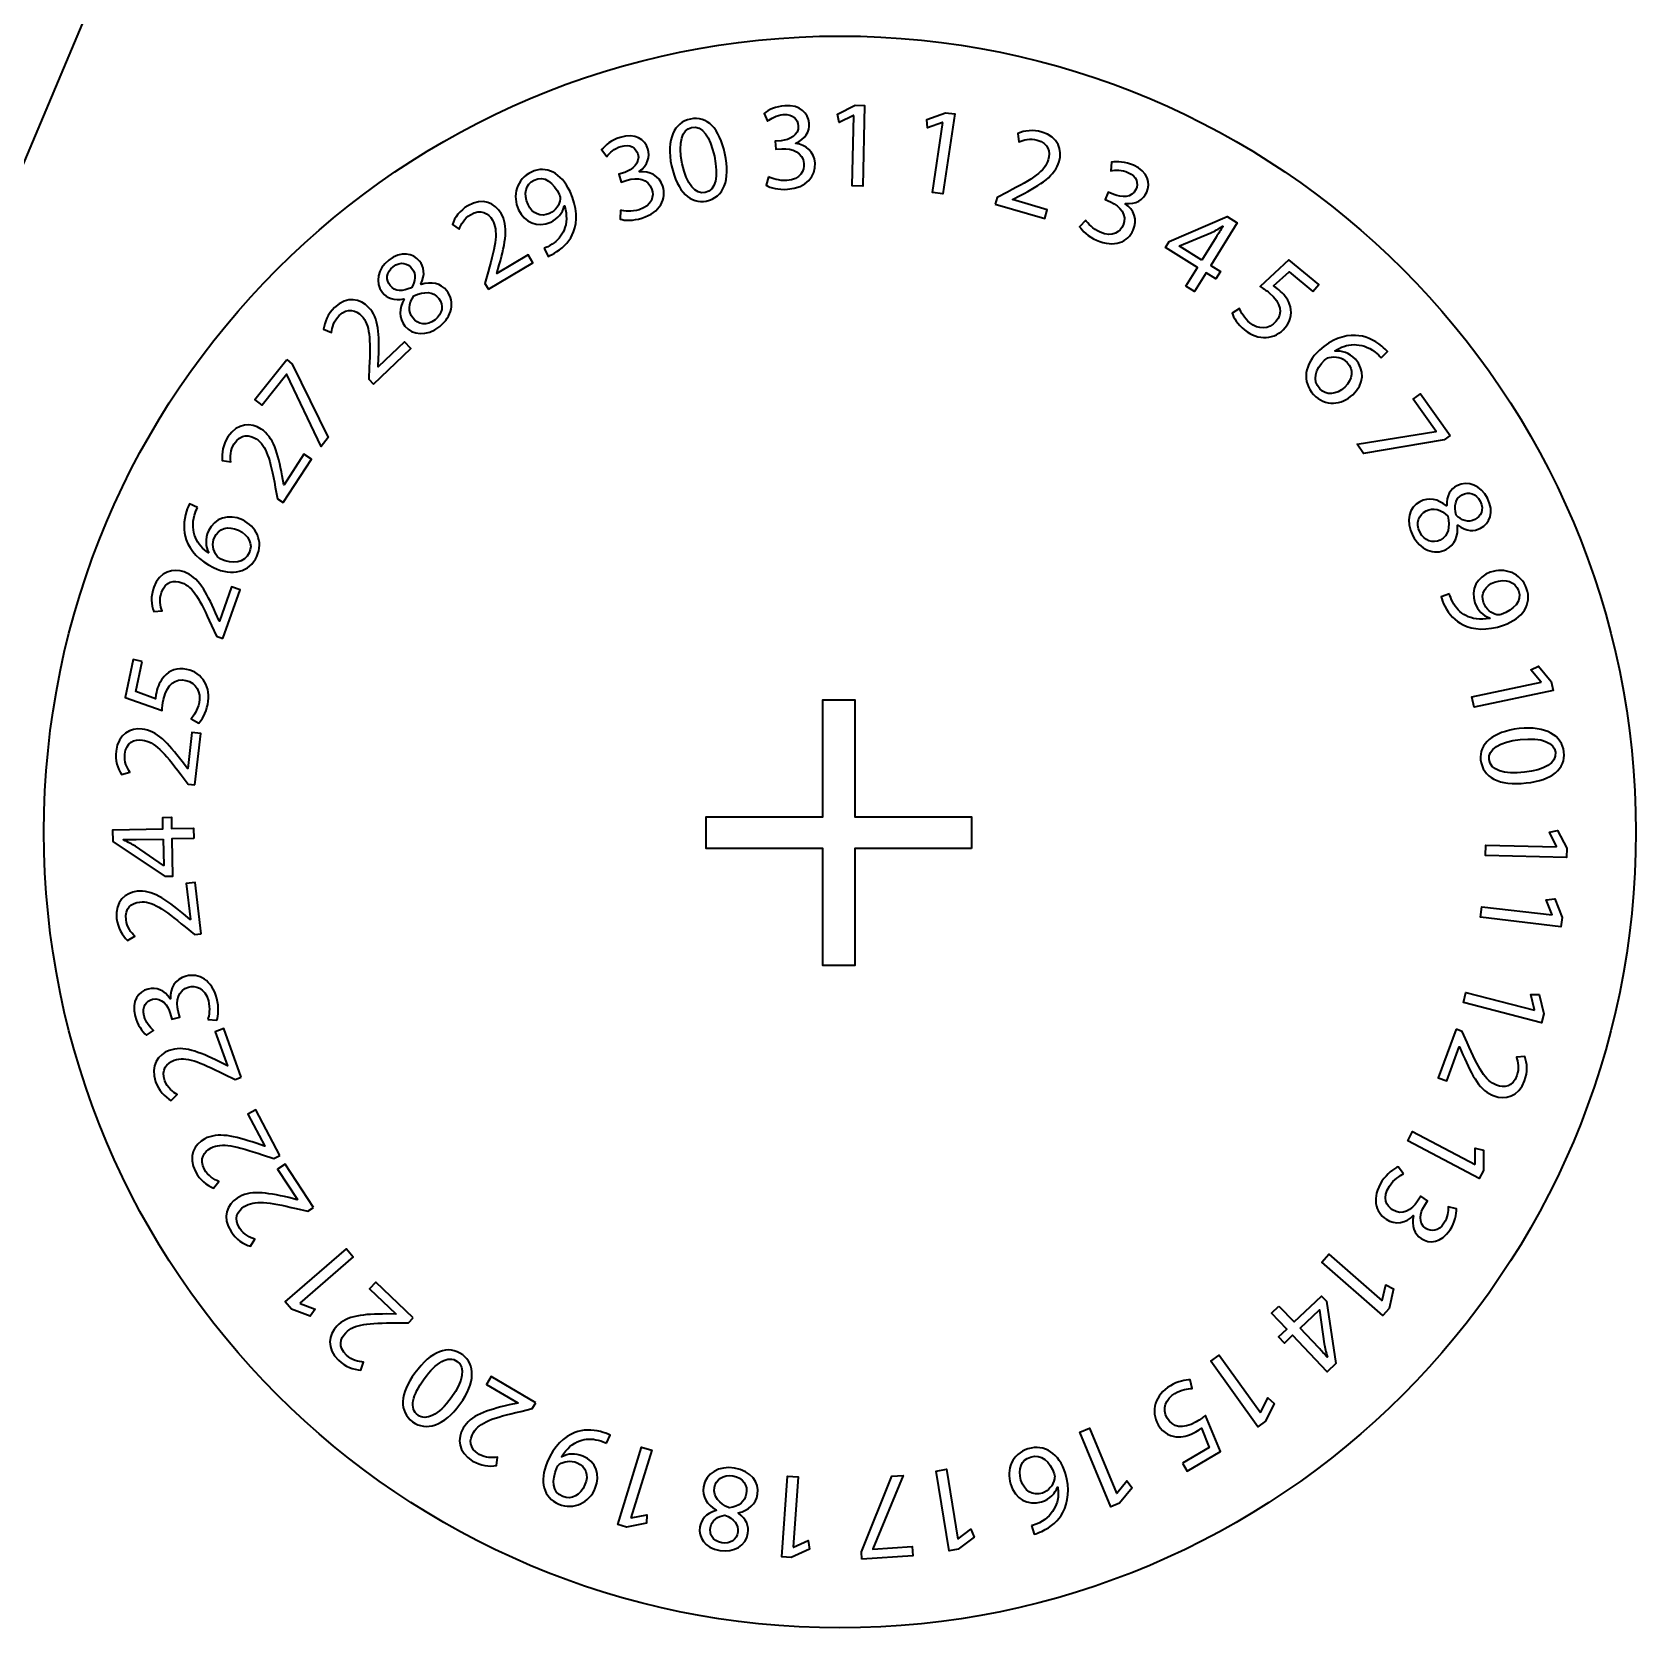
# Model space of a CAD drawing. Header units: centimetres. Extents: x 0.2 to 39.6, y -39 to -0.2.
# Drawn here: x 24.38 to 39.48, y -38.95 to -23.92 of the extents above; entities that cross this region are included whole.
import ezdxf

# ---------------------------------------------------------------- set-up
doc = ezdxf.new("R2010")
doc.units = ezdxf.units.CM
doc.header["$MEASUREMENT"] = 0
doc.layers.add('Capa 1', color=7, linetype='Continuous')

# ---------------------------------------------------------------- blocks, each defined once
blk = doc.blocks.new('block 5')
at = {"layer": 'Capa 1', "color": 175, "lineweight": 35, "true_color": 0x2a4a9a}
for points in [[(32.118, -24.703), (32.115, -24.703), (31.981, -24.771), (31.963, -24.692), (32.131, -24.607), (32.219, -24.609), (32.202, -25.37), (32.103, -25.368), (32.118, -24.703)], [(32.956, -24.771), (32.954, -24.771), (32.812, -24.822), (32.804, -24.741), (32.982, -24.678), (33.068, -24.69), (32.957, -25.443), (32.859, -25.429), (32.956, -24.771)], [(35.244, -26.311), (35.353, -26.135), (35.052, -25.948), (35.088, -25.891), (35.633, -25.656), (35.727, -25.715), (35.478, -26.117), (35.569, -26.173), (35.526, -26.242), (35.436, -26.186), (35.327, -26.362), (35.244, -26.311)], [(26.777, -27.003), (26.83, -27.045), (27.167, -27.736), (27.101, -27.82), (26.779, -27.142), (26.777, -27.141), (26.545, -27.432), (26.478, -27.379), (26.777, -27.003)], [(37.732, -27.719), (37.676, -27.758), (36.918, -27.886), (36.857, -27.799), (37.598, -27.681), (37.6, -27.68), (37.385, -27.375), (37.455, -27.326), (37.732, -27.719)], [(38.589, -30.042), (38.589, -30.04), (38.492, -29.925), (38.564, -29.889), (38.685, -30.034), (38.703, -30.12), (37.958, -30.276), (37.938, -30.178), (38.589, -30.042)], [(25.902, -31.512), (25.695, -31.516), (25.703, -31.87), (25.635, -31.871), (25.142, -31.542), (25.139, -31.431), (25.612, -31.421), (25.61, -31.314), (25.691, -31.312), (25.693, -31.419), (25.9, -31.414), (25.902, -31.512)], [(38.735, -31.59), (38.735, -31.588), (38.667, -31.454), (38.745, -31.436), (38.83, -31.604), (38.828, -31.692), (38.067, -31.674), (38.07, -31.574), (38.735, -31.59)], [(38.692, -32.233), (38.692, -32.231), (38.637, -32.091), (38.717, -32.08), (38.786, -32.256), (38.775, -32.343), (38.019, -32.253), (38.031, -32.155), (38.692, -32.233)], [(38.526, -33.129), (38.526, -33.127), (38.491, -32.981), (38.571, -32.981), (38.616, -33.165), (38.594, -33.25), (37.857, -33.058), (37.882, -32.962), (38.526, -33.129)], [(37.967, -34.582), (37.968, -34.58), (37.967, -34.43), (38.046, -34.449), (38.047, -34.638), (38.006, -34.715), (37.333, -34.359), (37.379, -34.271), (37.967, -34.582)], [(26.901, -35.889), (26.903, -35.891), (27.044, -35.944), (26.997, -36.011), (26.821, -35.944), (26.764, -35.877), (27.339, -35.378), (27.404, -35.453), (26.901, -35.889)], [(37.093, -35.865), (37.094, -35.864), (37.127, -35.717), (37.199, -35.753), (37.157, -35.937), (37.1, -36.003), (36.526, -35.503), (36.591, -35.428), (37.093, -35.865)], [(36.121, -35.915), (36.264, -36.065), (36.521, -35.822), (36.568, -35.871), (36.655, -36.458), (36.575, -36.534), (36.249, -36.191), (36.172, -36.264), (36.116, -36.206), (36.194, -36.132), (36.051, -35.982), (36.121, -35.915)], [(35.948, -36.917), (35.95, -36.915), (36.015, -36.78), (36.077, -36.832), (35.995, -37.001), (35.923, -37.053), (35.478, -36.435), (35.559, -36.377), (35.948, -36.917)], [(34.592, -37.679), (34.594, -37.678), (34.689, -37.561), (34.738, -37.626), (34.618, -37.772), (34.537, -37.806), (34.246, -37.103), (34.338, -37.065), (34.592, -37.679)], [(30.018, -37.909), (30.02, -37.909), (30.168, -37.88), (30.164, -37.961), (29.978, -37.997), (29.894, -37.971), (30.119, -37.244), (30.214, -37.273), (30.018, -37.909)], [(33.098, -38.11), (33.1, -38.109), (33.219, -38.017), (33.251, -38.092), (33.101, -38.206), (33.015, -38.22), (32.893, -37.469), (32.991, -37.453), (33.098, -38.11)], [(31.547, -38.187), (31.549, -38.187), (31.686, -38.124), (31.701, -38.204), (31.529, -38.282), (31.441, -38.276), (31.493, -37.516), (31.592, -37.523), (31.547, -38.187)], [(32.193, -38.298), (32.189, -38.23), (32.474, -37.517), (32.581, -37.51), (32.295, -38.203), (32.295, -38.206), (32.667, -38.181), (32.672, -38.267), (32.193, -38.298)]]:
    blk.add_lwpolyline(points, dxfattribs=at)
for points, knots in [([(31.314, -25.281), (31.345, -25.297), (31.415, -25.322), (31.486, -25.316), (31.618, -25.307), (31.653, -25.22), (31.647, -25.157), (31.638, -25.051), (31.539, -25.012), (31.44, -25.019), (31.44, -25.019), (31.383, -25.023), (31.383, -25.023), (31.383, -25.023), (31.377, -24.946), (31.377, -24.946), (31.377, -24.946), (31.434, -24.942), (31.434, -24.942), (31.509, -24.937), (31.601, -24.891), (31.594, -24.801), (31.59, -24.741), (31.548, -24.69), (31.453, -24.696), (31.392, -24.701), (31.336, -24.732), (31.305, -24.758), (31.305, -24.758), (31.272, -24.685), (31.272, -24.685), (31.31, -24.653), (31.385, -24.618), (31.467, -24.612), (31.616, -24.601), (31.69, -24.685), (31.697, -24.778), (31.703, -24.856), (31.661, -24.926), (31.57, -24.966), (31.57, -24.966), (31.57, -24.969), (31.57, -24.969), (31.665, -24.981), (31.746, -25.045), (31.753, -25.152), (31.762, -25.273), (31.675, -25.386), (31.493, -25.399), (31.408, -25.405), (31.331, -25.384), (31.292, -25.362), (31.292, -25.362), (31.314, -25.281), (31.314, -25.281)], [0, 0, 0, 0, 1, 1, 1, 2, 2, 2, 3, 3, 3, 4, 4, 4, 5, 5, 5, 6, 6, 6, 7, 7, 7, 8, 8, 8, 9, 9, 9, 10, 10, 10, 11, 11, 11, 12, 12, 12, 13, 13, 13, 14, 14, 14, 15, 15, 15, 16, 16, 16, 17, 17, 17, 18, 18, 18, 18]), ([(30.904, -25.063), (30.957, -25.316), (30.893, -25.476), (30.728, -25.51), (30.582, -25.541), (30.455, -25.425), (30.401, -25.179), (30.349, -24.929), (30.427, -24.769), (30.579, -24.738), (30.736, -24.705), (30.854, -24.826), (30.904, -25.063)], [0, 0, 0, 0, 1, 1, 1, 2, 2, 2, 3, 3, 3, 4, 4, 4, 4]), ([(29.92, -25.597), (29.954, -25.606), (30.027, -25.614), (30.096, -25.592), (30.222, -25.553), (30.236, -25.46), (30.216, -25.4), (30.183, -25.299), (30.078, -25.284), (29.983, -25.314), (29.983, -25.314), (29.928, -25.331), (29.928, -25.331), (29.928, -25.331), (29.905, -25.257), (29.905, -25.257), (29.905, -25.257), (29.96, -25.24), (29.96, -25.24), (30.031, -25.217), (30.11, -25.152), (30.083, -25.066), (30.065, -25.008), (30.012, -24.968), (29.922, -24.996), (29.864, -25.015), (29.816, -25.058), (29.791, -25.09), (29.791, -25.09), (29.743, -25.026), (29.743, -25.026), (29.773, -24.987), (29.838, -24.935), (29.916, -24.911), (30.059, -24.866), (30.15, -24.931), (30.178, -25.019), (30.201, -25.094), (30.177, -25.172), (30.097, -25.232), (30.097, -25.232), (30.098, -25.235), (30.098, -25.235), (30.193, -25.225), (30.287, -25.269), (30.318, -25.371), (30.355, -25.487), (30.296, -25.617), (30.122, -25.671), (30.04, -25.697), (29.96, -25.694), (29.917, -25.681), (29.917, -25.681), (29.92, -25.597), (29.92, -25.597)], [0, 0, 0, 0, 1, 1, 1, 2, 2, 2, 3, 3, 3, 4, 4, 4, 5, 5, 5, 6, 6, 6, 7, 7, 7, 8, 8, 8, 9, 9, 9, 10, 10, 10, 11, 11, 11, 12, 12, 12, 13, 13, 13, 14, 14, 14, 15, 15, 15, 16, 16, 16, 17, 17, 17, 18, 18, 18, 18]), ([(30.502, -25.159), (30.543, -25.353), (30.626, -25.45), (30.717, -25.431), (30.82, -25.41), (30.844, -25.279), (30.804, -25.089), (30.766, -24.905), (30.694, -24.795), (30.589, -24.817), (30.501, -24.835), (30.46, -24.956), (30.502, -25.159)], [0, 0, 0, 0, 1, 1, 1, 2, 2, 2, 3, 3, 3, 4, 4, 4, 4]), ([(33.448, -25.538), (33.448, -25.538), (33.466, -25.478), (33.466, -25.478), (33.466, -25.478), (33.565, -25.425), (33.565, -25.425), (33.804, -25.301), (33.916, -25.231), (33.949, -25.121), (33.97, -25.047), (33.954, -24.968), (33.845, -24.936), (33.779, -24.917), (33.714, -24.935), (33.672, -24.953), (33.672, -24.953), (33.661, -24.874), (33.661, -24.874), (33.724, -24.846), (33.805, -24.836), (33.889, -24.86), (34.047, -24.906), (34.082, -25.033), (34.051, -25.138), (34.012, -25.273), (33.883, -25.353), (33.685, -25.457), (33.685, -25.457), (33.611, -25.494), (33.611, -25.494), (33.611, -25.494), (33.611, -25.496), (33.611, -25.496), (33.611, -25.496), (33.939, -25.592), (33.939, -25.592), (33.939, -25.592), (33.915, -25.674), (33.915, -25.674), (33.915, -25.674), (33.448, -25.538), (33.448, -25.538)], [0, 0, 0, 0, 1, 1, 1, 2, 2, 2, 3, 3, 3, 4, 4, 4, 5, 5, 5, 6, 6, 6, 7, 7, 7, 8, 8, 8, 9, 9, 9, 10, 10, 10, 11, 11, 11, 12, 12, 12, 13, 13, 13, 14, 14, 14, 14]), ([(29.202, -25.955), (29.223, -25.948), (29.246, -25.935), (29.276, -25.917), (29.326, -25.884), (29.367, -25.838), (29.389, -25.782), (29.415, -25.719), (29.419, -25.644), (29.394, -25.556), (29.394, -25.556), (29.39, -25.558), (29.39, -25.558), (29.374, -25.622), (29.332, -25.676), (29.263, -25.708), (29.139, -25.766), (29.016, -25.71), (28.961, -25.593), (28.899, -25.462), (28.94, -25.303), (29.081, -25.237), (29.222, -25.171), (29.363, -25.245), (29.445, -25.421), (29.516, -25.572), (29.515, -25.702), (29.478, -25.8), (29.45, -25.876), (29.392, -25.943), (29.321, -25.986), (29.29, -26.007), (29.261, -26.022), (29.238, -26.032), (29.238, -26.032), (29.202, -25.955), (29.202, -25.955)], [0, 0, 0, 0, 1, 1, 1, 2, 2, 2, 3, 3, 3, 4, 4, 4, 5, 5, 5, 6, 6, 6, 7, 7, 7, 8, 8, 8, 9, 9, 9, 10, 10, 10, 11, 11, 11, 12, 12, 12, 12]), ([(34.301, -25.69), (34.32, -25.719), (34.37, -25.774), (34.436, -25.803), (34.557, -25.857), (34.628, -25.796), (34.653, -25.738), (34.695, -25.64), (34.626, -25.559), (34.535, -25.519), (34.535, -25.519), (34.483, -25.496), (34.483, -25.496), (34.483, -25.496), (34.514, -25.425), (34.514, -25.425), (34.514, -25.425), (34.566, -25.448), (34.566, -25.448), (34.635, -25.479), (34.737, -25.482), (34.774, -25.4), (34.799, -25.344), (34.785, -25.279), (34.699, -25.24), (34.643, -25.216), (34.578, -25.217), (34.539, -25.225), (34.539, -25.225), (34.545, -25.145), (34.545, -25.145), (34.593, -25.135), (34.676, -25.139), (34.751, -25.173), (34.888, -25.233), (34.913, -25.342), (34.876, -25.427), (34.844, -25.499), (34.774, -25.541), (34.675, -25.534), (34.675, -25.534), (34.674, -25.536), (34.674, -25.536), (34.752, -25.591), (34.793, -25.686), (34.749, -25.783), (34.7, -25.895), (34.57, -25.954), (34.403, -25.879), (34.325, -25.845), (34.267, -25.789), (34.243, -25.752), (34.243, -25.752), (34.301, -25.69), (34.301, -25.69)], [0, 0, 0, 0, 1, 1, 1, 2, 2, 2, 3, 3, 3, 4, 4, 4, 5, 5, 5, 6, 6, 6, 7, 7, 7, 8, 8, 8, 9, 9, 9, 10, 10, 10, 11, 11, 11, 12, 12, 12, 13, 13, 13, 14, 14, 14, 15, 15, 15, 16, 16, 16, 17, 17, 17, 18, 18, 18, 18]), ([(29.05, -25.543), (29.09, -25.629), (29.17, -25.665), (29.251, -25.627), (29.314, -25.598), (29.348, -25.544), (29.353, -25.491), (29.354, -25.48), (29.352, -25.468), (29.345, -25.453), (29.29, -25.336), (29.204, -25.266), (29.107, -25.312), (29.027, -25.349), (29.004, -25.445), (29.05, -25.543)], [0, 0, 0, 0, 1, 1, 1, 2, 2, 2, 3, 3, 3, 4, 4, 4, 5, 5, 5, 5]), ([(28.676, -26.34), (28.676, -26.34), (28.644, -26.285), (28.644, -26.285), (28.644, -26.285), (28.673, -26.177), (28.673, -26.177), (28.746, -25.918), (28.772, -25.789), (28.714, -25.69), (28.675, -25.623), (28.606, -25.581), (28.508, -25.639), (28.449, -25.674), (28.417, -25.733), (28.402, -25.776), (28.402, -25.776), (28.337, -25.731), (28.337, -25.731), (28.359, -25.665), (28.407, -25.599), (28.483, -25.554), (28.624, -25.471), (28.741, -25.532), (28.796, -25.626), (28.868, -25.747), (28.838, -25.897), (28.779, -26.111), (28.779, -26.111), (28.755, -26.191), (28.755, -26.191), (28.755, -26.191), (28.756, -26.193), (28.756, -26.193), (28.756, -26.193), (29.05, -26.018), (29.05, -26.018), (29.05, -26.018), (29.094, -26.092), (29.094, -26.092), (29.094, -26.092), (28.676, -26.34), (28.676, -26.34)], [0, 0, 0, 0, 1, 1, 1, 2, 2, 2, 3, 3, 3, 4, 4, 4, 5, 5, 5, 6, 6, 6, 7, 7, 7, 8, 8, 8, 9, 9, 9, 10, 10, 10, 11, 11, 11, 12, 12, 12, 13, 13, 13, 14, 14, 14, 14]), ([(35.395, -26.066), (35.395, -26.066), (35.529, -25.85), (35.529, -25.85), (35.55, -25.816), (35.572, -25.783), (35.595, -25.75), (35.595, -25.75), (35.592, -25.748), (35.592, -25.748), (35.549, -25.774), (35.516, -25.792), (35.479, -25.81), (35.479, -25.81), (35.185, -25.933), (35.185, -25.933), (35.185, -25.933), (35.183, -25.935), (35.183, -25.935), (35.183, -25.935), (35.395, -26.066), (35.395, -26.066)], [0, 0, 0, 0, 1, 1, 1, 2, 2, 2, 3, 3, 3, 4, 4, 4, 5, 5, 5, 6, 6, 6, 7, 7, 7, 7]), ([(27.891, -26.687), (27.831, -26.611), (27.834, -26.523), (27.883, -26.433), (27.883, -26.433), (27.88, -26.431), (27.88, -26.431), (27.789, -26.452), (27.72, -26.423), (27.679, -26.372), (27.604, -26.277), (27.633, -26.15), (27.738, -26.067), (27.853, -25.975), (27.969, -26.002), (28.028, -26.076), (28.068, -26.127), (28.086, -26.201), (28.04, -26.294), (28.04, -26.294), (28.042, -26.297), (28.042, -26.297), (28.14, -26.267), (28.227, -26.283), (28.285, -26.356), (28.367, -26.459), (28.333, -26.6), (28.219, -26.69), (28.094, -26.789), (27.96, -26.774), (27.891, -26.687)], [0, 0, 0, 0, 1, 1, 1, 2, 2, 2, 3, 3, 3, 4, 4, 4, 5, 5, 5, 6, 6, 6, 7, 7, 7, 8, 8, 8, 9, 9, 9, 10, 10, 10, 10]), ([(27.751, -26.306), (27.798, -26.366), (27.869, -26.362), (27.952, -26.326), (27.99, -26.268), (28, -26.2), (27.957, -26.146), (27.919, -26.098), (27.852, -26.071), (27.779, -26.128), (27.712, -26.181), (27.71, -26.255), (27.751, -26.306)], [0, 0, 0, 0, 1, 1, 1, 2, 2, 2, 3, 3, 3, 4, 4, 4, 4]), ([(36.44, -26.362), (36.44, -26.362), (36.216, -26.178), (36.216, -26.178), (36.216, -26.178), (36.069, -26.31), (36.069, -26.31), (36.084, -26.319), (36.098, -26.328), (36.12, -26.346), (36.165, -26.383), (36.202, -26.43), (36.22, -26.482), (36.245, -26.546), (36.241, -26.628), (36.18, -26.702), (36.086, -26.817), (35.923, -26.828), (35.796, -26.723), (35.732, -26.67), (35.692, -26.607), (35.679, -26.566), (35.679, -26.566), (35.749, -26.522), (35.749, -26.522), (35.762, -26.556), (35.795, -26.614), (35.848, -26.658), (35.923, -26.72), (36.027, -26.724), (36.092, -26.645), (36.154, -26.568), (36.148, -26.472), (36.03, -26.375), (35.997, -26.348), (35.968, -26.33), (35.944, -26.315), (35.944, -26.315), (36.214, -26.064), (36.214, -26.064), (36.214, -26.064), (36.495, -26.295), (36.495, -26.295), (36.495, -26.295), (36.44, -26.362), (36.44, -26.362)], [0, 0, 0, 0, 1, 1, 1, 2, 2, 2, 3, 3, 3, 4, 4, 4, 5, 5, 5, 6, 6, 6, 7, 7, 7, 8, 8, 8, 9, 9, 9, 10, 10, 10, 11, 11, 11, 12, 12, 12, 13, 13, 13, 14, 14, 14, 15, 15, 15, 15]), ([(27.595, -27.233), (27.595, -27.233), (27.551, -27.188), (27.551, -27.188), (27.551, -27.188), (27.555, -27.075), (27.555, -27.075), (27.567, -26.807), (27.562, -26.675), (27.483, -26.592), (27.43, -26.536), (27.353, -26.51), (27.271, -26.589), (27.222, -26.637), (27.204, -26.702), (27.199, -26.748), (27.199, -26.748), (27.125, -26.718), (27.125, -26.718), (27.133, -26.649), (27.164, -26.574), (27.227, -26.513), (27.346, -26.399), (27.473, -26.433), (27.549, -26.511), (27.646, -26.612), (27.651, -26.765), (27.643, -26.988), (27.643, -26.988), (27.638, -27.07), (27.638, -27.07), (27.638, -27.07), (27.639, -27.072), (27.639, -27.072), (27.639, -27.072), (27.886, -26.835), (27.886, -26.835), (27.886, -26.835), (27.945, -26.897), (27.945, -26.897), (27.945, -26.897), (27.595, -27.233), (27.595, -27.233)], [0, 0, 0, 0, 1, 1, 1, 2, 2, 2, 3, 3, 3, 4, 4, 4, 5, 5, 5, 6, 6, 6, 7, 7, 7, 8, 8, 8, 9, 9, 9, 10, 10, 10, 11, 11, 11, 12, 12, 12, 13, 13, 13, 14, 14, 14, 14]), ([(28.209, -26.429), (28.152, -26.356), (28.074, -26.361), (27.975, -26.402), (27.921, -26.478), (27.92, -26.553), (27.965, -26.61), (28.01, -26.673), (28.098, -26.69), (28.174, -26.63), (28.247, -26.572), (28.258, -26.49), (28.209, -26.429)], [0, 0, 0, 0, 1, 1, 1, 2, 2, 2, 3, 3, 3, 4, 4, 4, 4]), ([(37.082, -26.985), (37.069, -26.969), (37.05, -26.95), (37.026, -26.932), (36.897, -26.832), (36.752, -26.849), (36.648, -26.922), (36.648, -26.922), (36.65, -26.924), (36.65, -26.924), (36.71, -26.918), (36.783, -26.938), (36.84, -26.999), (36.931, -27.098), (36.925, -27.234), (36.815, -27.335), (36.713, -27.43), (36.554, -27.448), (36.447, -27.332), (36.336, -27.212), (36.356, -27.048), (36.502, -26.914), (36.612, -26.812), (36.735, -26.771), (36.841, -26.775), (36.929, -26.779), (37.015, -26.815), (37.089, -26.877), (37.113, -26.896), (37.132, -26.914), (37.144, -26.928), (37.144, -26.928), (37.082, -26.985), (37.082, -26.985)], [0, 0, 0, 0, 1, 1, 1, 2, 2, 2, 3, 3, 3, 4, 4, 4, 5, 5, 5, 6, 6, 6, 7, 7, 7, 8, 8, 8, 9, 9, 9, 10, 10, 10, 11, 11, 11, 11]), ([(36.74, -27.262), (36.82, -27.188), (36.826, -27.098), (36.762, -27.029), (36.719, -26.983), (36.652, -26.967), (36.593, -26.984), (36.579, -26.987), (36.565, -26.994), (36.551, -27.007), (36.461, -27.094), (36.432, -27.199), (36.505, -27.278), (36.566, -27.343), (36.66, -27.337), (36.74, -27.262)], [0, 0, 0, 0, 1, 1, 1, 2, 2, 2, 3, 3, 3, 4, 4, 4, 5, 5, 5, 5]), ([(26.745, -28.35), (26.745, -28.35), (26.692, -28.315), (26.692, -28.315), (26.692, -28.315), (26.67, -28.205), (26.67, -28.205), (26.621, -27.941), (26.586, -27.814), (26.491, -27.75), (26.426, -27.708), (26.346, -27.7), (26.284, -27.796), (26.246, -27.854), (26.244, -27.921), (26.25, -27.966), (26.25, -27.966), (26.171, -27.954), (26.171, -27.954), (26.162, -27.886), (26.176, -27.805), (26.224, -27.731), (26.313, -27.594), (26.445, -27.597), (26.536, -27.657), (26.654, -27.733), (26.694, -27.88), (26.736, -28.099), (26.736, -28.099), (26.75, -28.181), (26.75, -28.181), (26.75, -28.181), (26.752, -28.182), (26.752, -28.182), (26.752, -28.182), (26.938, -27.895), (26.938, -27.895), (26.938, -27.895), (27.01, -27.942), (27.01, -27.942), (27.01, -27.942), (26.745, -28.35), (26.745, -28.35)], [0, 0, 0, 0, 1, 1, 1, 2, 2, 2, 3, 3, 3, 4, 4, 4, 5, 5, 5, 6, 6, 6, 7, 7, 7, 8, 8, 8, 9, 9, 9, 10, 10, 10, 11, 11, 11, 12, 12, 12, 13, 13, 13, 14, 14, 14, 14]), ([(37.447, -28.341), (37.532, -28.296), (37.619, -28.316), (37.697, -28.381), (37.697, -28.381), (37.7, -28.378), (37.7, -28.378), (37.696, -28.285), (37.738, -28.223), (37.796, -28.193), (37.903, -28.137), (38.023, -28.19), (38.084, -28.309), (38.152, -28.44), (38.104, -28.548), (38.019, -28.591), (37.962, -28.621), (37.886, -28.625), (37.804, -28.562), (37.804, -28.562), (37.801, -28.563), (37.801, -28.563), (37.811, -28.665), (37.779, -28.748), (37.696, -28.79), (37.579, -28.851), (37.448, -28.791), (37.381, -28.662), (37.308, -28.521), (37.348, -28.392), (37.447, -28.341)], [0, 0, 0, 0, 1, 1, 1, 2, 2, 2, 3, 3, 3, 4, 4, 4, 5, 5, 5, 6, 6, 6, 7, 7, 7, 8, 8, 8, 9, 9, 9, 10, 10, 10, 10]), ([(25.937, -28.396), (25.927, -28.415), (25.917, -28.44), (25.909, -28.468), (25.864, -28.626), (25.935, -28.754), (26.04, -28.823), (26.04, -28.823), (26.042, -28.82), (26.042, -28.82), (26.014, -28.767), (26.005, -28.692), (26.041, -28.616), (26.098, -28.494), (26.227, -28.45), (26.361, -28.513), (26.487, -28.573), (26.563, -28.714), (26.496, -28.857), (26.427, -29.004), (26.267, -29.046), (26.088, -28.962), (25.952, -28.898), (25.868, -28.799), (25.832, -28.699), (25.803, -28.615), (25.804, -28.523), (25.834, -28.431), (25.843, -28.401), (25.853, -28.377), (25.861, -28.36), (25.861, -28.36), (25.937, -28.396), (25.937, -28.396)], [0, 0, 0, 0, 1, 1, 1, 2, 2, 2, 3, 3, 3, 4, 4, 4, 5, 5, 5, 6, 6, 6, 7, 7, 7, 8, 8, 8, 9, 9, 9, 10, 10, 10, 11, 11, 11, 11]), ([(37.847, -28.276), (37.779, -28.311), (37.769, -28.381), (37.789, -28.469), (37.839, -28.517), (37.903, -28.541), (37.965, -28.509), (38.019, -28.481), (38.058, -28.419), (38.016, -28.337), (37.977, -28.261), (37.905, -28.246), (37.847, -28.276)], [0, 0, 0, 0, 1, 1, 1, 2, 2, 2, 3, 3, 3, 4, 4, 4, 4]), ([(37.639, -28.702), (37.721, -28.66), (37.731, -28.582), (37.71, -28.477), (37.646, -28.41), (37.572, -28.394), (37.508, -28.428), (37.437, -28.46), (37.404, -28.543), (37.449, -28.63), (37.491, -28.712), (37.569, -28.738), (37.639, -28.702)], [0, 0, 0, 0, 1, 1, 1, 2, 2, 2, 3, 3, 3, 4, 4, 4, 4]), ([(26.322, -28.61), (26.224, -28.564), (26.138, -28.592), (26.097, -28.678), (26.071, -28.734), (26.081, -28.802), (26.119, -28.851), (26.127, -28.863), (26.139, -28.873), (26.156, -28.881), (26.27, -28.933), (26.378, -28.92), (26.424, -28.823), (26.462, -28.742), (26.421, -28.657), (26.322, -28.61)], [0, 0, 0, 0, 1, 1, 1, 2, 2, 2, 3, 3, 3, 4, 4, 4, 5, 5, 5, 5]), ([(26.175, -29.629), (26.175, -29.629), (26.115, -29.608), (26.115, -29.608), (26.115, -29.608), (26.068, -29.506), (26.068, -29.506), (25.96, -29.26), (25.897, -29.144), (25.789, -29.104), (25.717, -29.078), (25.637, -29.089), (25.598, -29.196), (25.575, -29.261), (25.589, -29.327), (25.604, -29.37), (25.604, -29.37), (25.525, -29.376), (25.525, -29.376), (25.501, -29.312), (25.495, -29.23), (25.525, -29.147), (25.58, -28.993), (25.71, -28.966), (25.812, -29.003), (25.944, -29.05), (26.017, -29.185), (26.108, -29.388), (26.108, -29.388), (26.141, -29.464), (26.141, -29.464), (26.141, -29.464), (26.143, -29.465), (26.143, -29.465), (26.143, -29.465), (26.258, -29.143), (26.258, -29.143), (26.258, -29.143), (26.339, -29.172), (26.339, -29.172), (26.339, -29.172), (26.175, -29.629), (26.175, -29.629)], [0, 0, 0, 0, 1, 1, 1, 2, 2, 2, 3, 3, 3, 4, 4, 4, 5, 5, 5, 6, 6, 6, 7, 7, 7, 8, 8, 8, 9, 9, 9, 10, 10, 10, 11, 11, 11, 12, 12, 12, 13, 13, 13, 14, 14, 14, 14]), ([(37.726, -29.21), (37.731, -29.232), (37.742, -29.255), (37.757, -29.287), (37.785, -29.341), (37.827, -29.386), (37.88, -29.413), (37.94, -29.445), (38.015, -29.457), (38.105, -29.44), (38.105, -29.44), (38.104, -29.436), (38.104, -29.436), (38.041, -29.414), (37.992, -29.367), (37.966, -29.295), (37.921, -29.166), (37.988, -29.049), (38.111, -29.005), (38.246, -28.957), (38.4, -29.013), (38.453, -29.159), (38.505, -29.306), (38.418, -29.439), (38.235, -29.504), (38.077, -29.56), (37.948, -29.547), (37.854, -29.5), (37.78, -29.464), (37.72, -29.4), (37.684, -29.326), (37.666, -29.293), (37.654, -29.262), (37.647, -29.238), (37.647, -29.238), (37.726, -29.21), (37.726, -29.21)], [0, 0, 0, 0, 1, 1, 1, 2, 2, 2, 3, 3, 3, 4, 4, 4, 5, 5, 5, 6, 6, 6, 7, 7, 7, 8, 8, 8, 9, 9, 9, 10, 10, 10, 11, 11, 11, 12, 12, 12, 12]), ([(38.151, -29.099), (38.062, -29.131), (38.018, -29.207), (38.048, -29.291), (38.071, -29.356), (38.121, -29.395), (38.173, -29.405), (38.184, -29.408), (38.196, -29.407), (38.212, -29.402), (38.334, -29.358), (38.412, -29.28), (38.376, -29.178), (38.347, -29.095), (38.253, -29.063), (38.151, -29.099)], [0, 0, 0, 0, 1, 1, 1, 2, 2, 2, 3, 3, 3, 4, 4, 4, 5, 5, 5, 5]), ([(25.417, -29.846), (25.417, -29.846), (25.356, -30.13), (25.356, -30.13), (25.356, -30.13), (25.542, -30.199), (25.542, -30.199), (25.543, -30.182), (25.544, -30.165), (25.55, -30.138), (25.562, -30.08), (25.587, -30.026), (25.624, -29.986), (25.67, -29.934), (25.744, -29.9), (25.838, -29.92), (25.984, -29.95), (26.068, -30.089), (26.034, -30.251), (26.017, -30.332), (25.979, -30.396), (25.949, -30.427), (25.949, -30.427), (25.877, -30.385), (25.877, -30.385), (25.902, -30.358), (25.938, -30.302), (25.952, -30.235), (25.972, -30.139), (25.928, -30.045), (25.828, -30.024), (25.731, -30.005), (25.649, -30.054), (25.618, -30.203), (25.609, -30.246), (25.606, -30.28), (25.604, -30.308), (25.604, -30.308), (25.256, -30.184), (25.256, -30.184), (25.256, -30.184), (25.332, -29.828), (25.332, -29.828), (25.332, -29.828), (25.417, -29.846), (25.417, -29.846)], [0, 0, 0, 0, 1, 1, 1, 2, 2, 2, 3, 3, 3, 4, 4, 4, 5, 5, 5, 6, 6, 6, 7, 7, 7, 8, 8, 8, 9, 9, 9, 10, 10, 10, 11, 11, 11, 12, 12, 12, 13, 13, 13, 14, 14, 14, 15, 15, 15, 15]), ([(25.913, -31.008), (25.913, -31.008), (25.85, -31.001), (25.85, -31.001), (25.85, -31.001), (25.782, -30.912), (25.782, -30.912), (25.62, -30.698), (25.532, -30.6), (25.418, -30.586), (25.341, -30.577), (25.266, -30.606), (25.253, -30.719), (25.245, -30.788), (25.274, -30.849), (25.299, -30.887), (25.299, -30.887), (25.223, -30.911), (25.223, -30.911), (25.185, -30.854), (25.16, -30.776), (25.17, -30.689), (25.189, -30.526), (25.308, -30.47), (25.416, -30.482), (25.556, -30.498), (25.658, -30.612), (25.793, -30.788), (25.793, -30.788), (25.842, -30.855), (25.842, -30.855), (25.842, -30.855), (25.845, -30.855), (25.845, -30.855), (25.845, -30.855), (25.883, -30.516), (25.883, -30.516), (25.883, -30.516), (25.968, -30.525), (25.968, -30.525), (25.968, -30.525), (25.913, -31.008), (25.913, -31.008)], [0, 0, 0, 0, 1, 1, 1, 2, 2, 2, 3, 3, 3, 4, 4, 4, 5, 5, 5, 6, 6, 6, 7, 7, 7, 8, 8, 8, 9, 9, 9, 10, 10, 10, 11, 11, 11, 12, 12, 12, 13, 13, 13, 14, 14, 14, 14]), ([(38.449, -30.99), (38.192, -31.019), (38.039, -30.939), (38.02, -30.771), (38.004, -30.624), (38.132, -30.508), (38.382, -30.478), (38.636, -30.45), (38.787, -30.544), (38.804, -30.698), (38.822, -30.857), (38.69, -30.964), (38.449, -30.99)], [0, 0, 0, 0, 1, 1, 1, 2, 2, 2, 3, 3, 3, 4, 4, 4, 4]), ([(38.392, -30.581), (38.195, -30.602), (38.09, -30.675), (38.1, -30.768), (38.112, -30.873), (38.24, -30.91), (38.433, -30.888), (38.619, -30.868), (38.736, -30.807), (38.724, -30.701), (38.715, -30.611), (38.598, -30.558), (38.392, -30.581)], [0, 0, 0, 0, 1, 1, 1, 2, 2, 2, 3, 3, 3, 4, 4, 4, 4]), ([(25.614, -31.518), (25.614, -31.518), (25.36, -31.523), (25.36, -31.523), (25.321, -31.524), (25.281, -31.524), (25.241, -31.522), (25.241, -31.522), (25.241, -31.526), (25.241, -31.526), (25.286, -31.548), (25.319, -31.566), (25.355, -31.586), (25.355, -31.586), (25.617, -31.767), (25.617, -31.767), (25.617, -31.767), (25.62, -31.767), (25.62, -31.767), (25.62, -31.767), (25.614, -31.518), (25.614, -31.518)], [0, 0, 0, 0, 1, 1, 1, 2, 2, 2, 3, 3, 3, 4, 4, 4, 5, 5, 5, 6, 6, 6, 7, 7, 7, 7]), ([(25.973, -32.41), (25.973, -32.41), (25.91, -32.417), (25.91, -32.417), (25.91, -32.417), (25.822, -32.346), (25.822, -32.346), (25.616, -32.175), (25.508, -32.099), (25.394, -32.111), (25.317, -32.12), (25.251, -32.165), (25.264, -32.278), (25.272, -32.347), (25.313, -32.4), (25.347, -32.431), (25.347, -32.431), (25.278, -32.472), (25.278, -32.472), (25.228, -32.425), (25.187, -32.354), (25.176, -32.267), (25.158, -32.104), (25.261, -32.023), (25.369, -32.01), (25.509, -31.994), (25.634, -32.082), (25.806, -32.223), (25.806, -32.223), (25.869, -32.277), (25.869, -32.277), (25.869, -32.277), (25.871, -32.277), (25.871, -32.277), (25.871, -32.277), (25.831, -31.937), (25.831, -31.937), (25.831, -31.937), (25.916, -31.927), (25.916, -31.927), (25.916, -31.927), (25.973, -32.41), (25.973, -32.41)], [0, 0, 0, 0, 1, 1, 1, 2, 2, 2, 3, 3, 3, 4, 4, 4, 5, 5, 5, 6, 6, 6, 7, 7, 7, 8, 8, 8, 9, 9, 9, 10, 10, 10, 11, 11, 11, 12, 12, 12, 13, 13, 13, 14, 14, 14, 14]), ([(26.035, -33.217), (26.046, -33.184), (26.057, -33.111), (26.04, -33.042), (26.007, -32.914), (25.915, -32.895), (25.854, -32.912), (25.751, -32.94), (25.731, -33.044), (25.755, -33.14), (25.755, -33.14), (25.77, -33.196), (25.77, -33.196), (25.77, -33.196), (25.695, -33.215), (25.695, -33.215), (25.695, -33.215), (25.681, -33.16), (25.681, -33.16), (25.662, -33.087), (25.601, -33.005), (25.513, -33.027), (25.454, -33.042), (25.412, -33.093), (25.436, -33.185), (25.451, -33.244), (25.491, -33.294), (25.522, -33.32), (25.522, -33.32), (25.456, -33.365), (25.456, -33.365), (25.418, -33.333), (25.37, -33.266), (25.35, -33.187), (25.313, -33.041), (25.382, -32.953), (25.472, -32.93), (25.548, -32.911), (25.624, -32.94), (25.68, -33.022), (25.68, -33.022), (25.682, -33.021), (25.682, -33.021), (25.677, -32.926), (25.726, -32.835), (25.83, -32.808), (25.947, -32.778), (26.074, -32.843), (26.12, -33.02), (26.141, -33.103), (26.134, -33.182), (26.119, -33.224), (26.119, -33.224), (26.035, -33.217), (26.035, -33.217)], [0, 0, 0, 0, 1, 1, 1, 2, 2, 2, 3, 3, 3, 4, 4, 4, 5, 5, 5, 6, 6, 6, 7, 7, 7, 8, 8, 8, 9, 9, 9, 10, 10, 10, 11, 11, 11, 12, 12, 12, 13, 13, 13, 14, 14, 14, 15, 15, 15, 16, 16, 16, 17, 17, 17, 18, 18, 18, 18]), ([(26.35, -33.76), (26.35, -33.76), (26.291, -33.781), (26.291, -33.781), (26.291, -33.781), (26.189, -33.732), (26.189, -33.732), (25.949, -33.612), (25.827, -33.563), (25.719, -33.601), (25.646, -33.628), (25.592, -33.687), (25.63, -33.794), (25.654, -33.859), (25.706, -33.901), (25.746, -33.924), (25.746, -33.924), (25.689, -33.98), (25.689, -33.98), (25.629, -33.945), (25.573, -33.886), (25.543, -33.803), (25.487, -33.649), (25.569, -33.546), (25.671, -33.509), (25.803, -33.461), (25.945, -33.518), (26.145, -33.616), (26.145, -33.616), (26.219, -33.654), (26.219, -33.654), (26.219, -33.654), (26.221, -33.653), (26.221, -33.653), (26.221, -33.653), (26.104, -33.332), (26.104, -33.332), (26.104, -33.332), (26.184, -33.303), (26.184, -33.303), (26.184, -33.303), (26.35, -33.76), (26.35, -33.76)], [0, 0, 0, 0, 1, 1, 1, 2, 2, 2, 3, 3, 3, 4, 4, 4, 5, 5, 5, 6, 6, 6, 7, 7, 7, 8, 8, 8, 9, 9, 9, 10, 10, 10, 11, 11, 11, 12, 12, 12, 13, 13, 13, 14, 14, 14, 14]), ([(37.788, -33.308), (37.788, -33.308), (37.847, -33.33), (37.847, -33.33), (37.847, -33.33), (37.893, -33.433), (37.893, -33.433), (38, -33.679), (38.062, -33.795), (38.17, -33.836), (38.242, -33.862), (38.322, -33.852), (38.361, -33.745), (38.385, -33.68), (38.372, -33.614), (38.356, -33.571), (38.356, -33.571), (38.436, -33.565), (38.436, -33.565), (38.459, -33.63), (38.464, -33.711), (38.434, -33.794), (38.378, -33.948), (38.249, -33.974), (38.146, -33.937), (38.014, -33.889), (37.943, -33.754), (37.853, -33.55), (37.853, -33.55), (37.821, -33.474), (37.821, -33.474), (37.821, -33.474), (37.818, -33.473), (37.818, -33.473), (37.818, -33.473), (37.701, -33.794), (37.701, -33.794), (37.701, -33.794), (37.621, -33.765), (37.621, -33.765), (37.621, -33.765), (37.788, -33.308), (37.788, -33.308)], [0, 0, 0, 0, 1, 1, 1, 2, 2, 2, 3, 3, 3, 4, 4, 4, 5, 5, 5, 6, 6, 6, 7, 7, 7, 8, 8, 8, 9, 9, 9, 10, 10, 10, 11, 11, 11, 12, 12, 12, 13, 13, 13, 14, 14, 14, 14]), ([(26.713, -34.497), (26.713, -34.497), (26.657, -34.527), (26.657, -34.527), (26.657, -34.527), (26.55, -34.492), (26.55, -34.492), (26.296, -34.406), (26.168, -34.374), (26.066, -34.426), (25.997, -34.462), (25.951, -34.528), (26.004, -34.629), (26.036, -34.69), (26.094, -34.725), (26.137, -34.742), (26.137, -34.742), (26.088, -34.805), (26.088, -34.805), (26.024, -34.779), (25.96, -34.728), (25.919, -34.65), (25.843, -34.505), (25.91, -34.391), (26.006, -34.341), (26.131, -34.275), (26.279, -34.313), (26.49, -34.383), (26.49, -34.383), (26.568, -34.411), (26.568, -34.411), (26.568, -34.411), (26.57, -34.41), (26.57, -34.41), (26.57, -34.41), (26.411, -34.107), (26.411, -34.107), (26.411, -34.107), (26.487, -34.067), (26.487, -34.067), (26.487, -34.067), (26.713, -34.497), (26.713, -34.497)], [0, 0, 0, 0, 1, 1, 1, 2, 2, 2, 3, 3, 3, 4, 4, 4, 5, 5, 5, 6, 6, 6, 7, 7, 7, 8, 8, 8, 9, 9, 9, 10, 10, 10, 11, 11, 11, 12, 12, 12, 13, 13, 13, 14, 14, 14, 14]), ([(27.028, -34.987), (27.028, -34.987), (26.976, -35.021), (26.976, -35.021), (26.976, -35.021), (26.866, -34.997), (26.866, -34.997), (26.604, -34.935), (26.474, -34.916), (26.377, -34.978), (26.313, -35.02), (26.273, -35.091), (26.336, -35.186), (26.374, -35.243), (26.434, -35.272), (26.478, -35.286), (26.478, -35.286), (26.435, -35.353), (26.435, -35.353), (26.369, -35.333), (26.301, -35.288), (26.253, -35.215), (26.163, -35.078), (26.219, -34.958), (26.31, -34.899), (26.428, -34.822), (26.578, -34.845), (26.796, -34.894), (26.796, -34.894), (26.876, -34.914), (26.876, -34.914), (26.876, -34.914), (26.878, -34.913), (26.878, -34.913), (26.878, -34.913), (26.691, -34.627), (26.691, -34.627), (26.691, -34.627), (26.762, -34.58), (26.762, -34.58), (26.762, -34.58), (27.028, -34.987), (27.028, -34.987)], [0, 0, 0, 0, 1, 1, 1, 2, 2, 2, 3, 3, 3, 4, 4, 4, 5, 5, 5, 6, 6, 6, 7, 7, 7, 8, 8, 8, 9, 9, 9, 10, 10, 10, 11, 11, 11, 12, 12, 12, 13, 13, 13, 14, 14, 14, 14]), ([(37.294, -34.671), (37.262, -34.685), (37.2, -34.725), (37.161, -34.785), (37.088, -34.896), (37.136, -34.976), (37.19, -35.01), (37.279, -35.068), (37.37, -35.012), (37.425, -34.929), (37.425, -34.929), (37.457, -34.881), (37.457, -34.881), (37.457, -34.881), (37.521, -34.924), (37.521, -34.924), (37.521, -34.924), (37.49, -34.972), (37.49, -34.972), (37.448, -35.034), (37.429, -35.135), (37.504, -35.184), (37.555, -35.218), (37.621, -35.215), (37.673, -35.136), (37.707, -35.085), (37.716, -35.021), (37.715, -34.981), (37.715, -34.981), (37.792, -35), (37.792, -35), (37.795, -35.049), (37.777, -35.13), (37.732, -35.198), (37.649, -35.324), (37.538, -35.331), (37.46, -35.28), (37.395, -35.237), (37.365, -35.161), (37.388, -35.065), (37.388, -35.065), (37.386, -35.063), (37.386, -35.063), (37.319, -35.131), (37.218, -35.156), (37.129, -35.098), (37.027, -35.031), (36.991, -34.893), (37.091, -34.74), (37.138, -34.669), (37.202, -34.621), (37.243, -34.603), (37.243, -34.603), (37.294, -34.671), (37.294, -34.671)], [0, 0, 0, 0, 1, 1, 1, 2, 2, 2, 3, 3, 3, 4, 4, 4, 5, 5, 5, 6, 6, 6, 7, 7, 7, 8, 8, 8, 9, 9, 9, 10, 10, 10, 11, 11, 11, 12, 12, 12, 13, 13, 13, 14, 14, 14, 15, 15, 15, 16, 16, 16, 17, 17, 17, 18, 18, 18, 18]), ([(27.969, -36.027), (27.969, -36.027), (27.925, -36.073), (27.925, -36.073), (27.925, -36.073), (27.813, -36.074), (27.813, -36.074), (27.544, -36.074), (27.413, -36.084), (27.333, -36.167), (27.28, -36.222), (27.257, -36.3), (27.34, -36.378), (27.39, -36.426), (27.456, -36.44), (27.501, -36.443), (27.501, -36.443), (27.475, -36.518), (27.475, -36.518), (27.406, -36.514), (27.329, -36.486), (27.265, -36.426), (27.147, -36.313), (27.174, -36.184), (27.249, -36.105), (27.346, -36.003), (27.499, -35.991), (27.721, -35.99), (27.721, -35.99), (27.804, -35.991), (27.804, -35.991), (27.804, -35.991), (27.806, -35.989), (27.806, -35.989), (27.806, -35.989), (27.558, -35.754), (27.558, -35.754), (27.558, -35.754), (27.617, -35.692), (27.617, -35.692), (27.617, -35.692), (27.969, -36.027), (27.969, -36.027)], [0, 0, 0, 0, 1, 1, 1, 2, 2, 2, 3, 3, 3, 4, 4, 4, 5, 5, 5, 6, 6, 6, 7, 7, 7, 8, 8, 8, 9, 9, 9, 10, 10, 10, 11, 11, 11, 12, 12, 12, 13, 13, 13, 14, 14, 14, 14]), ([(36.32, -36.124), (36.32, -36.124), (36.495, -36.309), (36.495, -36.309), (36.522, -36.337), (36.549, -36.367), (36.574, -36.398), (36.574, -36.398), (36.577, -36.395), (36.577, -36.395), (36.563, -36.347), (36.554, -36.31), (36.545, -36.27), (36.545, -36.27), (36.502, -35.954), (36.502, -35.954), (36.502, -35.954), (36.501, -35.952), (36.501, -35.952), (36.501, -35.952), (36.32, -36.124), (36.32, -36.124)], [0, 0, 0, 0, 1, 1, 1, 2, 2, 2, 3, 3, 3, 4, 4, 4, 5, 5, 5, 6, 6, 6, 7, 7, 7, 7]), ([(27.985, -36.546), (28.137, -36.336), (28.298, -36.277), (28.435, -36.376), (28.555, -36.463), (28.555, -36.635), (28.409, -36.84), (28.26, -37.047), (28.088, -37.096), (27.963, -37.005), (27.833, -36.911), (27.843, -36.742), (27.985, -36.546)], [0, 0, 0, 0, 1, 1, 1, 2, 2, 2, 3, 3, 3, 4, 4, 4, 4]), ([(28.326, -36.779), (28.443, -36.618), (28.459, -36.492), (28.383, -36.437), (28.298, -36.375), (28.185, -36.445), (28.071, -36.602), (27.961, -36.754), (27.928, -36.882), (28.014, -36.944), (28.087, -36.997), (28.205, -36.946), (28.326, -36.779)], [0, 0, 0, 0, 1, 1, 1, 2, 2, 2, 3, 3, 3, 4, 4, 4, 4]), ([(29.122, -36.826), (29.122, -36.826), (29.09, -36.88), (29.09, -36.88), (29.09, -36.88), (28.981, -36.907), (28.981, -36.907), (28.719, -36.968), (28.594, -37.009), (28.535, -37.107), (28.496, -37.174), (28.492, -37.254), (28.59, -37.312), (28.649, -37.347), (28.716, -37.345), (28.762, -37.338), (28.762, -37.338), (28.753, -37.417), (28.753, -37.417), (28.685, -37.429), (28.604, -37.419), (28.528, -37.375), (28.387, -37.292), (28.384, -37.16), (28.439, -37.066), (28.51, -36.945), (28.656, -36.898), (28.873, -36.846), (28.873, -36.846), (28.954, -36.829), (28.954, -36.829), (28.954, -36.829), (28.955, -36.827), (28.955, -36.827), (28.955, -36.827), (28.66, -36.653), (28.66, -36.653), (28.66, -36.653), (28.703, -36.58), (28.703, -36.58), (28.703, -36.58), (29.122, -36.826), (29.122, -36.826)], [0, 0, 0, 0, 1, 1, 1, 2, 2, 2, 3, 3, 3, 4, 4, 4, 5, 5, 5, 6, 6, 6, 7, 7, 7, 8, 8, 8, 9, 9, 9, 10, 10, 10, 11, 11, 11, 12, 12, 12, 13, 13, 13, 14, 14, 14, 14]), ([(35.213, -37.395), (35.213, -37.395), (35.463, -37.249), (35.463, -37.249), (35.463, -37.249), (35.39, -37.065), (35.39, -37.065), (35.376, -37.076), (35.363, -37.086), (35.339, -37.1), (35.288, -37.13), (35.231, -37.148), (35.177, -37.148), (35.108, -37.149), (35.032, -37.117), (34.984, -37.034), (34.909, -36.905), (34.955, -36.75), (35.098, -36.666), (35.169, -36.624), (35.242, -36.609), (35.285, -36.611), (35.285, -36.611), (35.302, -36.692), (35.302, -36.692), (35.266, -36.692), (35.2, -36.703), (35.14, -36.738), (35.057, -36.787), (35.017, -36.883), (35.068, -36.971), (35.119, -37.055), (35.211, -37.083), (35.342, -37.006), (35.38, -36.984), (35.407, -36.963), (35.429, -36.946), (35.429, -36.946), (35.571, -37.286), (35.571, -37.286), (35.571, -37.286), (35.256, -37.47), (35.256, -37.47), (35.256, -37.47), (35.213, -37.395), (35.213, -37.395)], [0, 0, 0, 0, 1, 1, 1, 2, 2, 2, 3, 3, 3, 4, 4, 4, 5, 5, 5, 6, 6, 6, 7, 7, 7, 8, 8, 8, 9, 9, 9, 10, 10, 10, 11, 11, 11, 12, 12, 12, 13, 13, 13, 14, 14, 14, 15, 15, 15, 15]), ([(29.79, -37.207), (29.77, -37.197), (29.745, -37.189), (29.711, -37.179), (29.653, -37.163), (29.592, -37.164), (29.536, -37.185), (29.472, -37.208), (29.413, -37.256), (29.365, -37.334), (29.365, -37.334), (29.368, -37.335), (29.368, -37.335), (29.427, -37.304), (29.495, -37.299), (29.565, -37.328), (29.692, -37.381), (29.733, -37.51), (29.683, -37.63), (29.628, -37.763), (29.483, -37.84), (29.339, -37.78), (29.195, -37.72), (29.155, -37.566), (29.23, -37.386), (29.295, -37.232), (29.392, -37.145), (29.489, -37.107), (29.565, -37.077), (29.653, -37.076), (29.732, -37.098), (29.769, -37.107), (29.8, -37.119), (29.822, -37.13), (29.822, -37.13), (29.79, -37.207), (29.79, -37.207)], [0, 0, 0, 0, 1, 1, 1, 2, 2, 2, 3, 3, 3, 4, 4, 4, 5, 5, 5, 6, 6, 6, 7, 7, 7, 8, 8, 8, 9, 9, 9, 10, 10, 10, 11, 11, 11, 12, 12, 12, 12]), ([(33.792, -37.983), (33.813, -37.978), (33.838, -37.969), (33.865, -37.956), (34.011, -37.883), (34.058, -37.745), (34.039, -37.62), (34.039, -37.62), (34.035, -37.621), (34.035, -37.621), (34.015, -37.678), (33.966, -37.734), (33.885, -37.759), (33.756, -37.798), (33.637, -37.733), (33.593, -37.591), (33.553, -37.458), (33.606, -37.307), (33.757, -37.26), (33.913, -37.213), (34.052, -37.302), (34.11, -37.492), (34.153, -37.635), (34.137, -37.764), (34.087, -37.858), (34.044, -37.936), (33.975, -37.997), (33.887, -38.037), (33.859, -38.05), (33.835, -38.059), (33.817, -38.064), (33.817, -38.064), (33.792, -37.983), (33.792, -37.983)], [0, 0, 0, 0, 1, 1, 1, 2, 2, 2, 3, 3, 3, 4, 4, 4, 5, 5, 5, 6, 6, 6, 7, 7, 7, 8, 8, 8, 9, 9, 9, 10, 10, 10, 11, 11, 11, 11]), ([(29.586, -37.597), (29.623, -37.51), (29.596, -37.426), (29.513, -37.392), (29.45, -37.365), (29.387, -37.376), (29.344, -37.407), (29.335, -37.414), (29.328, -37.423), (29.321, -37.438), (29.271, -37.558), (29.277, -37.669), (29.377, -37.71), (29.458, -37.744), (29.545, -37.697), (29.586, -37.597)], [0, 0, 0, 0, 1, 1, 1, 2, 2, 2, 3, 3, 3, 4, 4, 4, 5, 5, 5, 5]), ([(31.212, -37.687), (31.196, -37.781), (31.128, -37.839), (31.029, -37.863), (31.029, -37.863), (31.03, -37.867), (31.03, -37.867), (31.107, -37.92), (31.132, -37.99), (31.121, -38.055), (31.102, -38.174), (30.988, -38.238), (30.856, -38.217), (30.71, -38.193), (30.653, -38.089), (30.668, -37.996), (30.679, -37.932), (30.721, -37.869), (30.821, -37.84), (30.821, -37.84), (30.821, -37.837), (30.821, -37.837), (30.734, -37.785), (30.687, -37.709), (30.702, -37.618), (30.723, -37.487), (30.85, -37.418), (30.993, -37.442), (31.15, -37.467), (31.23, -37.577), (31.212, -37.687)], [0, 0, 0, 0, 1, 1, 1, 2, 2, 2, 3, 3, 3, 4, 4, 4, 5, 5, 5, 6, 6, 6, 7, 7, 7, 8, 8, 8, 9, 9, 9, 10, 10, 10, 10]), ([(33.691, -37.555), (33.723, -37.659), (33.802, -37.704), (33.893, -37.676), (33.952, -37.658), (33.996, -37.604), (34.006, -37.543), (34.01, -37.53), (34.01, -37.514), (34.004, -37.496), (33.965, -37.377), (33.883, -37.305), (33.78, -37.337), (33.695, -37.363), (33.66, -37.451), (33.691, -37.555)], [0, 0, 0, 0, 1, 1, 1, 2, 2, 2, 3, 3, 3, 4, 4, 4, 5, 5, 5, 5]), ([(30.806, -37.624), (30.791, -37.716), (30.848, -37.77), (30.945, -37.816), (31.037, -37.805), (31.094, -37.755), (31.105, -37.683), (31.121, -37.608), (31.075, -37.531), (30.979, -37.515), (30.887, -37.5), (30.819, -37.547), (30.806, -37.624)], [0, 0, 0, 0, 1, 1, 1, 2, 2, 2, 3, 3, 3, 4, 4, 4, 4]), ([(31.024, -38.046), (31.037, -37.971), (30.987, -37.921), (30.904, -37.884), (30.835, -37.895), (30.778, -37.933), (30.767, -38.001), (30.757, -38.061), (30.782, -38.13), (30.874, -38.145), (30.958, -38.159), (31.014, -38.111), (31.024, -38.046)], [0, 0, 0, 0, 1, 1, 1, 2, 2, 2, 3, 3, 3, 4, 4, 4, 4])]:
    blk.add_open_spline(points, degree=3, knots=knots, dxfattribs=at)

msp = doc.modelspace()

# ---------------------------------------------------------------- linework, layer by layer
at = {"layer": 'Capa 1', "color": 22, "lineweight": 35, "true_color": 0xe42420}
msp.add_lwpolyline([(33.227, -31.608), (32.127, -31.608), (32.127, -32.708), (31.827, -32.708), (31.827, -31.608), (30.727, -31.608), (30.727, -31.308), (31.827, -31.308), (31.827, -30.208), (32.127, -30.208), (32.127, -31.308), (33.227, -31.308), (33.227, -31.608)], dxfattribs=at)
for points, knots in [([(21.165, -17.121), (21.165, -17.121), (20.889, -17.771), (20.889, -17.771), (20.889, -17.771), (19.217, -17.061), (19.217, -17.061), (18.882, -16.919), (18.496, -17.075), (18.354, -17.409), (18.354, -17.409), (18.184, -17.811), (18.184, -17.811), (18.184, -17.811), (19.335, -18.299), (19.335, -18.299), (19.335, -18.299), (19.217, -18.575), (19.217, -18.575), (19.217, -18.575), (18.067, -18.087), (18.067, -18.087), (18.067, -18.087), (17.891, -18.5), (17.891, -18.5), (17.75, -18.834), (17.905, -19.22), (18.24, -19.362), (18.24, -19.362), (19.912, -20.072), (19.912, -20.072), (19.912, -20.072), (19.637, -20.722), (19.637, -20.722), (19.637, -20.722), (22.419, -21.903), (22.419, -21.903), (22.419, -21.903), (21.302, -24.556), (21.302, -24.556), (21.302, -24.556), (18.379, -24.556), (18.379, -24.556), (18.379, -24.556), (16.439, -27.696), (16.439, -27.696), (16.439, -27.696), (18.813, -27.696), (18.813, -27.696), (18.813, -27.696), (18.813, -26.696), (18.813, -26.696), (18.813, -26.696), (19.113, -26.696), (19.113, -26.696), (19.113, -26.696), (19.113, -27.696), (19.113, -27.696), (19.113, -27.696), (19.981, -27.696), (19.981, -27.696), (19.981, -27.696), (21, -27.696), (21, -27.696), (21, -27.696), (21, -26.696), (21, -26.696), (21, -26.696), (21.3, -26.696), (21.3, -26.696), (21.3, -26.696), (21.3, -27.696), (21.3, -27.696), (21.3, -27.696), (22.444, -27.696), (22.444, -27.696), (22.918, -27.696), (23.346, -27.412), (23.53, -26.975), (23.53, -26.975), (26.234, -20.549), (26.234, -20.549), (26.486, -19.951), (26.206, -19.261), (25.609, -19.008), (25.609, -19.008), (21.165, -17.121), (21.165, -17.121)], [0, 0, 0, 0, 1, 1, 1, 2, 2, 2, 3, 3, 3, 4, 4, 4, 5, 5, 5, 6, 6, 6, 7, 7, 7, 8, 8, 8, 9, 9, 9, 10, 10, 10, 11, 11, 11, 12, 12, 12, 13, 13, 13, 14, 14, 14, 15, 15, 15, 16, 16, 16, 17, 17, 17, 18, 18, 18, 19, 19, 19, 20, 20, 20, 21, 21, 21, 22, 22, 22, 23, 23, 23, 24, 24, 24, 25, 25, 25, 26, 26, 26, 27, 27, 27, 28, 28, 28, 29, 29, 29, 29]), ([(31.987, -23.956), (27.847, -23.956), (24.491, -27.312), (24.491, -31.451), (24.491, -35.591), (27.847, -38.946), (31.987, -38.946), (36.126, -38.946), (39.482, -35.591), (39.482, -31.451), (39.482, -27.312), (36.126, -23.956), (31.987, -23.956)], [0, 0, 0, 0, 1, 1, 1, 2, 2, 2, 3, 3, 3, 4, 4, 4, 4])]:
    msp.add_open_spline(points, degree=3, knots=knots, dxfattribs=at)

# ---------------------------------------------------------------- block references
at = {"layer": 'Capa 1'}
msp.add_blockref('block 5', (0, 0), dxfattribs=at)

doc.saveas('drawing.dxf')
